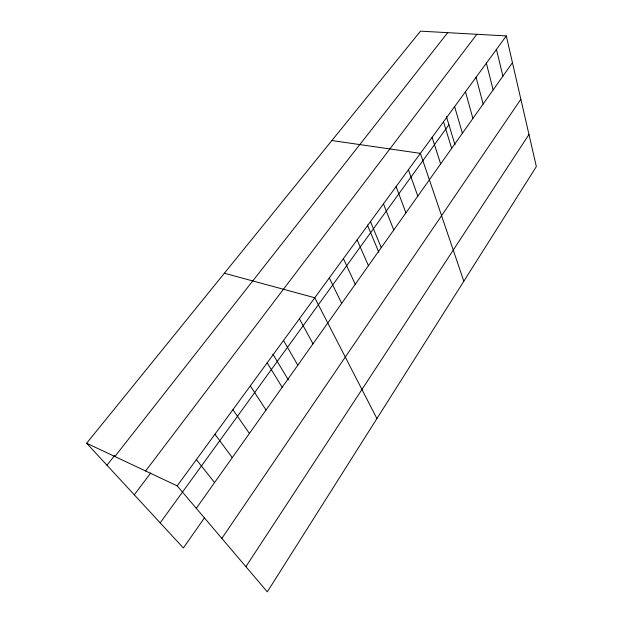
<?xml version="1.0" encoding="UTF-8"?>
<svg xmlns="http://www.w3.org/2000/svg" width="623" height="623" viewBox="0 0 623 623"><rect width="100%" height="100%" fill="white"/><g stroke="black" fill="none" stroke-linecap="round" stroke-linejoin="round"><path stroke-width="0.93" d="M245.89 566.673L528.974 134.49M221.843 538.381L520.867 99.244M204.492 517.799L183.364 547.967L86.652 443.233L420.502 31.15L506.304 35.932L536.348 166.575L267.298 591.85L177.181 485.854L86.652 443.233M196.292 508.329L512.456 62.689M160.173 522.853L448.918 124.764M177.181 485.854L506.304 35.932M134.28 494.818L150.774 472.95M145.611 470.988L476.829 34.288M106.961 465.233L114.585 455.522M114.873 456.527L447.68 32.669M331.88 140.541L420.408 153.359L463.824 281.214M224.366 273.248L314.779 297.747L376.915 418.586M196.37 459.626L214.561 482.576M214.935 434.247L232.262 457.625M232.901 409.685L249.41 433.452M250.306 385.886L266.037 410.02M267.174 362.827L282.164 387.288M272.89 354.16L288.324 379.89M283.527 340.477L297.817 365.226M299.39 318.789L313.011 343.81M329.294 277.913L341.692 303.385M343.398 258.631L355.242 284.29M357.111 239.878L368.427 265.709M367.406 225.043L378.831 252.222M370.459 221.632L381.26 247.611M383.449 203.877L393.759 229.996M396.096 186.596L405.939 212.825M408.408 169.76L417.807 196.097M432.097 137.372L440.663 163.88M443.498 121.789L451.675 148.36M446.411 116.501L454.992 144.777M454.611 106.595L462.414 133.221M465.459 91.768L472.904 118.44M476.042 77.307L483.144 104.01M486.368 63.188L493.143 89.914M496.453 49.396L502.909 76.146"/></g></svg>
